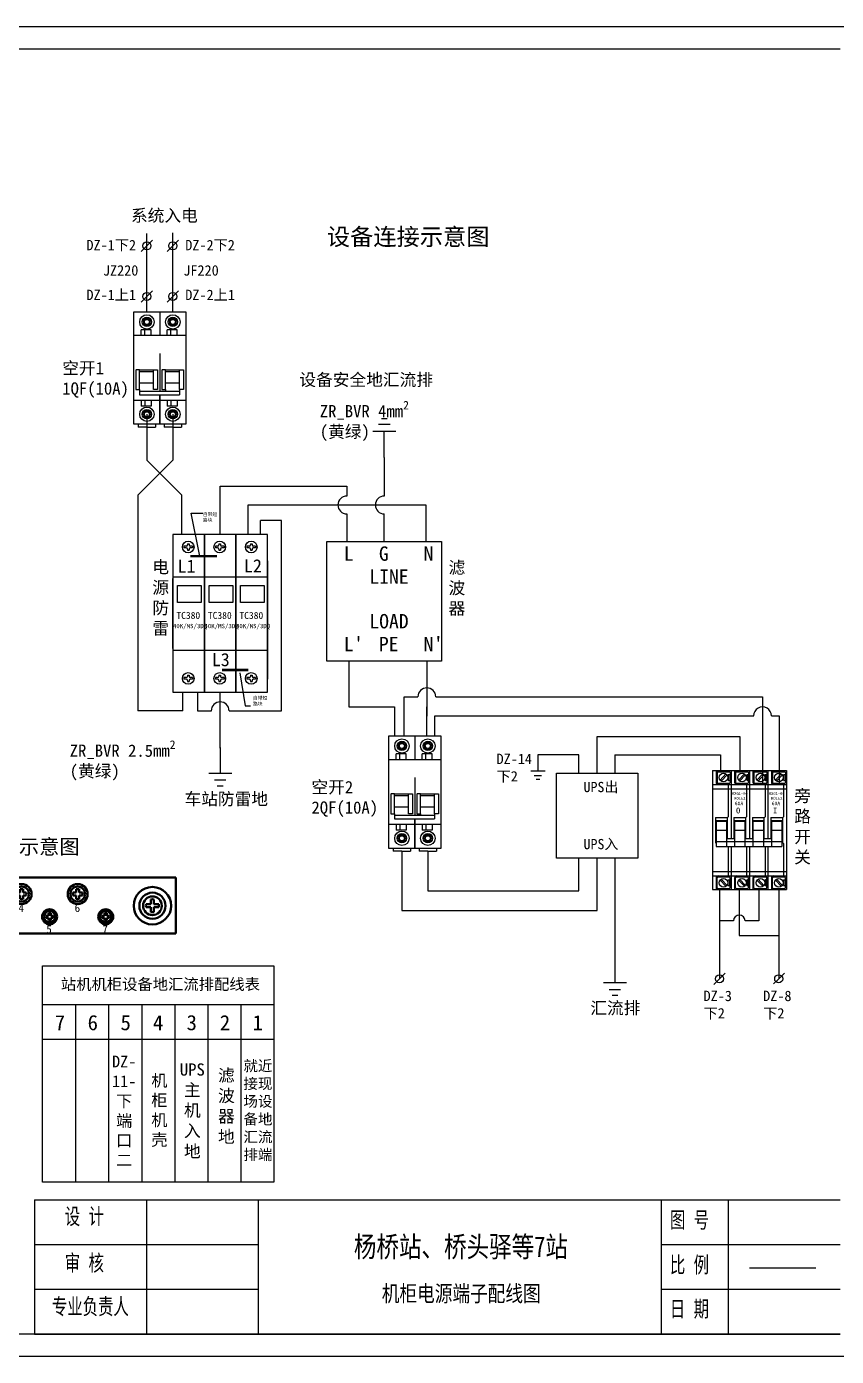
# Model space of a CAD drawing. Extents: x -75138 to 15640, y -12340 to 70479.
# Drawn here: x 9572 to 11382, y -6400 to -3430 of the extents above; entities that cross this region are included whole.
import ezdxf
from ezdxf.enums import TextEntityAlignment as Align

# ---------------------------------------------------------------- set-up
doc = ezdxf.new("R2010")
doc.units = 0
doc.layers.get('0').update_dxf_attribs({"linetype": 'CONTINUOUS'})
for name, color, linetype in [('图层1', 3, 'CONTINUOUS'), ('尺寸线', 3, 'CONTINUOUS'), ('文字', 3, 'CONTINUOUS'), ('轮廓线', 7, 'CONTINUOUS')]:
    doc.layers.add(name, color=color, linetype=linetype)
doc.layers.add('轮廓', color=7, linetype='CONTINUOUS', lineweight=50)
doc.styles.get("Standard").update_dxf_attribs({"font": 'SIMFANG.TTF'})
doc.styles.add('仿宋3.5', font='SIMFANG.TTF', dxfattribs={"width": 0.7, "height": 3.5})
doc.styles.add('黑', font='SIMHEI.TTF')
doc.styles.add('黑体', font='SIMHEI.TTF')
doc.dimstyles.new('ISO-25', dxfattribs={"dimtxt": 2.5, "dimasz": 2.5, "dimexe": 1.25, "dimexo": 0.625, "dimtad": 1, "dimdsep": 46, "dimtxsty": 'Standard', "dimcen": 2.5, "dimadec": 0, "dimazin": 0, "dimtfac": 1, "dimtmove": 0, "dimatfit": 3, "dimfxl": 0, "dimarcsym": 0})
doc.dimstyles.get("Standard").update_dxf_attribs({"dimtxt": 0.18, "dimasz": 0.18, "dimexe": 0.18, "dimexo": 0.0625, "dimgap": 0.09, "dimtad": 0, "dimtih": 1, "dimtoh": 1, "dimdec": 4, "dimzin": 0, "dimdsep": 46, "dimtxsty": 'Standard', "dimcen": 0.09, "dimadec": 0, "dimazin": 0, "dimtfac": 1, "dimtdec": 4, "dimtofl": 0, "dimtmove": 0, "dimatfit": 3, "dimfxl": 0, "dimtolj": 1, "dimtzin": 0, "dimarcsym": 0})

# ---------------------------------------------------------------- blocks, each defined once
blk = doc.blocks.new('2p空开')
h = blk.add_hatch(color=256)
h.paths.add_polyline_path([(10.76, 71), (12.01, 71), (10.87, 71.5), (11.6, 72.5), (10.37, 72.37), (10.5, 73.6), (9.5, 72.87), (9, 74.01), (9, 72.76, -0.414214)])
h.paths.add_polyline_path([(8.5, 72.87), (7.5, 73.6), (7.63, 72.37), (6.4, 72.5), (7.13, 71.5), (5.99, 71), (7.24, 71, -0.414214), (9, 72.76), (9, 74.01)])
h.paths.add_polyline_path([(7.24, 71), (5.99, 71), (7.13, 70.5), (6.4, 69.5), (7.63, 69.63), (7.5, 68.4), (8.5, 69.13), (9, 67.99), (9, 69.24, -0.414214)])
h.paths.add_polyline_path([(9, 69.24), (9, 67.99), (9.5, 69.13), (10.5, 68.4), (10.37, 69.63), (11.6, 69.5), (10.87, 70.5), (12.01, 71), (10.76, 71, -0.414214)])
h = blk.add_hatch(color=256)
h.paths.add_polyline_path([(28.76, 71), (30.01, 71), (28.87, 71.5), (29.6, 72.5), (28.37, 72.37), (28.5, 73.6), (27.5, 72.87), (27, 74.01), (27, 72.76, -0.414214)])
h.paths.add_polyline_path([(26.5, 72.87), (25.5, 73.6), (25.63, 72.37), (24.4, 72.5), (25.13, 71.5), (23.99, 71), (25.24, 71, -0.414214), (27, 72.76), (27, 74.01)])
h.paths.add_polyline_path([(25.24, 71), (23.99, 71), (25.13, 70.5), (24.4, 69.5), (25.63, 69.63), (25.5, 68.4), (26.5, 69.13), (27, 67.99), (27, 69.24, -0.414214)])
h.paths.add_polyline_path([(27, 69.24), (27, 67.99), (27.5, 69.13), (28.5, 68.4), (28.37, 69.63), (29.6, 69.5), (28.87, 70.5), (30.01, 71), (28.76, 71, -0.414214)])
h = blk.add_hatch(color=256)
h.paths.add_polyline_path([(10.76, 7), (12.01, 7), (10.87, 6.5), (11.6, 5.5), (10.37, 5.63), (10.5, 4.4), (9.5, 5.13), (9, 3.99), (9, 5.24, 0.414214)])
h.paths.add_polyline_path([(8.5, 5.13), (7.5, 4.4), (7.63, 5.63), (6.4, 5.5), (7.13, 6.5), (5.99, 7), (7.24, 7, 0.414214), (9, 5.24), (9, 3.99)])
h.paths.add_polyline_path([(7.24, 7), (5.99, 7), (7.13, 7.5), (6.4, 8.5), (7.63, 8.37), (7.5, 9.6), (8.5, 8.87), (9, 10.01), (9, 8.76, 0.414214)])
h.paths.add_polyline_path([(9, 8.76), (9, 10.01), (9.5, 8.87), (10.5, 9.6), (10.37, 8.37), (11.6, 8.5), (10.87, 7.5), (12.01, 7), (10.76, 7, 0.414214)])
h = blk.add_hatch(color=256)
h.paths.add_polyline_path([(28.76, 7), (30.01, 7), (28.87, 6.5), (29.6, 5.5), (28.37, 5.63), (28.5, 4.4), (27.5, 5.13), (27, 3.99), (27, 5.24, 0.414214)])
h.paths.add_polyline_path([(26.5, 5.13), (25.5, 4.4), (25.63, 5.63), (24.4, 5.5), (25.13, 6.5), (23.99, 7), (25.24, 7, 0.414214), (27, 5.24), (27, 3.99)])
h.paths.add_polyline_path([(25.24, 7), (23.99, 7), (25.13, 7.5), (24.4, 8.5), (25.63, 8.37), (25.5, 9.6), (26.5, 8.87), (27, 10.01), (27, 8.76, 0.414214)])
h.paths.add_polyline_path([(27, 8.76), (27, 10.01), (27.5, 8.87), (28.5, 9.6), (28.37, 8.37), (29.6, 8.5), (28.87, 7.5), (30.01, 7), (28.76, 7, 0.414214)])
for p, q in [((0, 78), (18, 78)), ((0, 0), (0, 78)), ((18, 78), (36, 78)), ((18, 78), (18, 61.5)), ((36, 78), (36, 0)), ((12, 65.5), (5, 65.5)), ((5, 61.5), (5, 65.5)), ((7.5, 61.5), (7.5, 65.5)), ((10.37, 69.63), (10.5, 68.4)), ((12, 61.5), (12, 65.5)), ((30, 65.5), (23, 65.5)), ((23, 61.5), (23, 65.5)), ((25.5, 61.5), (25.5, 65.5)), ((28.37, 69.63), (28.5, 68.4)), ((30, 61.5), (30, 65.5)), ((18, 61.5), (0, 61.5)), ((36, 61.5), (18, 61.5)), ((18, 49.11), (18, 22.98)), ((3.83, 37.79), (1.35, 37.79)), ((1.35, 37.61), (1.35, 24.03)), ((3.83, 24.03), (3.83, 37.79)), ((3.83, 37.79), (16.32, 37.79)), ((13.65, 24.03), (13.65, 37.79)), ((16.32, 37.79), (16.32, 24.03)), ((21.83, 37.79), (19.35, 37.79)), ((19.35, 37.61), (19.35, 24.03)), ((21.83, 37.79), (34.32, 37.79)), ((21.83, 24.03), (21.83, 37.79)), ((31.65, 24.03), (31.65, 37.79)), ((34.32, 37.79), (34.32, 24.03)), ((3.83, 36.63), (13.65, 36.63)), ((3.83, 28.82), (13.65, 28.82)), ((21.83, 36.63), (31.65, 36.63)), ((21.83, 28.82), (31.65, 28.82)), ((1.35, 24.03), (3.83, 24.03)), ((3.83, 24.03), (3.83, 20.48)), ((3.83, 22.98), (18, 22.98)), ((3.83, 20.48), (18, 20.48)), ((16.32, 24.03), (13.65, 24.03)), ((18, 22.98), (31.65, 22.98)), ((18, 20.48), (31.65, 20.48)), ((18, 0), (18, 20.48)), ((18, 20.48), (18, 0)), ((19.35, 24.03), (21.83, 24.03)), ((21.83, 24.03), (21.83, 22.98)), ((34.32, 24.03), (31.65, 24.03)), ((31.65, 24.03), (31.65, 20.48)), ((18, 16.5), (0, 16.5)), ((5, 16.5), (5, 12.5)), ((12, 12.5), (5, 12.5)), ((7.5, 16.5), (7.5, 12.5)), ((10.37, 8.37), (10.5, 9.6)), ((12, 16.5), (12, 12.5)), ((36, 16.5), (18, 16.5)), ((23, 16.5), (23, 12.5)), ((30, 12.5), (23, 12.5)), ((25.5, 16.5), (25.5, 12.5)), ((28.37, 8.37), (28.5, 9.6)), ((30, 16.5), (30, 12.5)), ((18, 0), (0, 0)), ((3, 0), (3, -2)), ((15, 0), (15, -2)), ((36, 0), (18, 0)), ((21, 0), (21, -2)), ((33, 0), (33, -2)), ((9, -2), (3, -2)), ((9, -2), (15, -2)), ((27, -2), (21, -2)), ((27, -2), (33, -2))]:
    blk.add_line(p, q)
for centre, radius in [((9, 71), 5), ((9, 71), 3.25), ((27, 71), 5), ((27, 71), 3.25), ((9, 71), 1.76), ((27, 71), 1.76), ((9, 7), 5), ((9, 7), 3.25), ((27, 7), 5), ((27, 7), 3.25), ((9, 7), 1.76), ((27, 7), 1.76)]:
    blk.add_circle(centre, radius)
at = {"layer": '尺寸线'}
for p, q in [((8.5, 72.87), (9, 74.01)), ((9, 74.01), (9.5, 72.87)), ((26.5, 72.87), (27, 74.01)), ((27, 74.01), (27.5, 72.87)), ((5.99, 71), (7.13, 71.5)), ((7.13, 70.5), (5.99, 71)), ((6.4, 72.5), (7.63, 72.37)), ((7.13, 71.5), (6.4, 72.5)), ((6.4, 69.5), (7.13, 70.5)), ((7.63, 69.63), (6.4, 69.5)), ((7.5, 73.6), (8.5, 72.87)), ((7.63, 72.37), (7.5, 73.6)), ((7.5, 68.4), (7.63, 69.63)), ((8.5, 69.13), (7.5, 68.4)), ((9, 67.99), (8.5, 69.13)), ((9.5, 69.13), (9, 67.99)), ((9.5, 72.87), (10.5, 73.6)), ((10.5, 68.4), (9.5, 69.13)), ((10.5, 73.6), (10.37, 72.37)), ((10.37, 72.37), (11.6, 72.5)), ((11.6, 69.5), (10.37, 69.63)), ((11.6, 72.5), (10.87, 71.5)), ((10.87, 71.5), (12.01, 71)), ((12.01, 71), (10.87, 70.5)), ((10.87, 70.5), (11.6, 69.5)), ((23.99, 71), (25.13, 71.5)), ((25.13, 70.5), (23.99, 71)), ((25.13, 71.5), (24.4, 72.5)), ((24.4, 72.5), (25.63, 72.37)), ((24.4, 69.5), (25.13, 70.5)), ((25.63, 69.63), (24.4, 69.5)), ((25.63, 72.37), (25.5, 73.6)), ((25.5, 73.6), (26.5, 72.87)), ((25.5, 68.4), (25.63, 69.63)), ((26.5, 69.13), (25.5, 68.4)), ((27, 67.99), (26.5, 69.13)), ((27.5, 69.13), (27, 67.99)), ((27.5, 72.87), (28.5, 73.6)), ((28.5, 68.4), (27.5, 69.13)), ((28.5, 73.6), (28.37, 72.37)), ((28.37, 72.37), (29.6, 72.5)), ((29.6, 69.5), (28.37, 69.63)), ((29.6, 72.5), (28.87, 71.5)), ((28.87, 71.5), (30.01, 71)), ((30.01, 71), (28.87, 70.5)), ((28.87, 70.5), (29.6, 69.5)), ((8.5, 8.87), (7.5, 9.6)), ((7.5, 9.6), (7.63, 8.37)), ((9, 10.01), (8.5, 8.87)), ((9.5, 8.87), (9, 10.01)), ((10.5, 9.6), (9.5, 8.87)), ((25.5, 9.6), (25.63, 8.37)), ((26.5, 8.87), (25.5, 9.6)), ((27, 10.01), (26.5, 8.87)), ((27.5, 8.87), (27, 10.01)), ((28.5, 9.6), (27.5, 8.87)), ((7.13, 7.5), (5.99, 7)), ((5.99, 7), (7.13, 6.5)), ((7.63, 8.37), (6.4, 8.5)), ((6.4, 8.5), (7.13, 7.5)), ((7.13, 6.5), (6.4, 5.5)), ((6.4, 5.5), (7.63, 5.63)), ((7.63, 5.63), (7.5, 4.4)), ((7.5, 4.4), (8.5, 5.13)), ((8.5, 5.13), (9, 3.99)), ((9, 3.99), (9.5, 5.13)), ((9.5, 5.13), (10.5, 4.4)), ((11.6, 8.5), (10.37, 8.37)), ((10.5, 4.4), (10.37, 5.63)), ((10.37, 5.63), (11.6, 5.5)), ((10.87, 7.5), (11.6, 8.5)), ((12.01, 7), (10.87, 7.5)), ((10.87, 6.5), (12.01, 7)), ((11.6, 5.5), (10.87, 6.5)), ((25.13, 7.5), (23.99, 7)), ((23.99, 7), (25.13, 6.5)), ((24.4, 8.5), (25.13, 7.5)), ((25.63, 8.37), (24.4, 8.5)), ((25.13, 6.5), (24.4, 5.5)), ((24.4, 5.5), (25.63, 5.63)), ((25.63, 5.63), (25.5, 4.4)), ((25.5, 4.4), (26.5, 5.13)), ((26.5, 5.13), (27, 3.99)), ((27, 3.99), (27.5, 5.13)), ((27.5, 5.13), (28.5, 4.4)), ((29.6, 8.5), (28.37, 8.37)), ((28.37, 5.63), (29.6, 5.5)), ((28.5, 4.4), (28.37, 5.63)), ((28.87, 7.5), (29.6, 8.5)), ((30.01, 7), (28.87, 7.5)), ((28.87, 6.5), (30.01, 7)), ((29.6, 5.5), (28.87, 6.5))]:
    blk.add_line(p, q, dxfattribs=at)
blk = doc.blocks.new('GND')
at = {"color": 7}
for points in [[(0, 4.5), (0, 0)], [(2, 0), (-2, 0)], [(1, -1.19), (-1, -1.19)], [(0.5, -2.21), (-0.5, -2.21)]]:
    blk.add_lwpolyline(points, dxfattribs=at)
blk = doc.blocks.new('GLKG')
for p, q in [((0, 41.25), (0, -41.25)), ((0, 41.25), (51.2, 41.25)), ((2.4, 41.25), (2.4, 33.25)), ((3.1, 40), (3.1, 33)), ((3.6, 40.5), (11.6, 40.5)), ((5.2, 34.7), (9.27, 38.99)), ((5.93, 34.01), (10, 38.3)), ((10.9, 38.3), (10.9, 34.7)), ((11.1, 38.5), (12.1, 38.5)), ((11.9, 38.5), (11.9, 34.5)), ((12.1, 40), (12.1, 33)), ((12.8, 41.25), (12.8, -5.85)), ((15.2, 41.25), (15.2, 33.25)), ((15.9, 40), (15.9, 33)), ((16.4, 40.5), (24.4, 40.5)), ((18, 34.7), (22.07, 38.99)), ((18.73, 34.01), (22.8, 38.3)), ((23.7, 38.3), (23.7, 34.7)), ((23.9, 38.5), (24.9, 38.5)), ((24.7, 38.5), (24.7, 34.5)), ((24.9, 40), (24.9, 33)), ((25.6, 41.25), (25.6, -5.85)), ((28, 41.25), (28, 33.25)), ((28.7, 40), (28.7, 33)), ((29.2, 40.5), (37.2, 40.5)), ((30.8, 34.7), (34.87, 38.99)), ((31.53, 34.01), (35.6, 38.3)), ((36.5, 38.3), (36.5, 34.7)), ((36.7, 38.5), (37.7, 38.5)), ((37.5, 38.5), (37.5, 34.5)), ((37.7, 40), (37.7, 33)), ((38.4, 41.25), (38.4, -5.85)), ((40.8, 41.25), (40.8, 33.25)), ((41.5, 40), (41.5, 33)), ((42, 40.5), (50, 40.5)), ((43.6, 34.7), (47.67, 38.99)), ((44.33, 34.01), (48.4, 38.3)), ((49.3, 38.3), (49.3, 34.7)), ((49.5, 38.5), (50.5, 38.5)), ((50.3, 38.5), (50.3, 34.5)), ((50.5, 40), (50.5, 33)), ((51.2, 41.25), (51.2, -41.25)), ((0, 31.75), (51.2, 31.75)), ((0, 28.75), (51.2, 28.75)), ((3.6, 32.5), (11.6, 32.5)), ((10.8, 31.75), (10.8, 9.25)), ((11.1, 34.5), (12.1, 34.5)), ((16.4, 32.5), (24.4, 32.5)), ((23.6, 31.75), (23.6, 9.25)), ((23.9, 34.5), (24.9, 34.5)), ((29.2, 32.5), (37.2, 32.5)), ((36.4, 31.75), (36.4, 9.25)), ((36.7, 34.5), (37.7, 34.5)), ((42, 32.5), (50, 32.5)), ((49.2, 31.75), (49.2, 9.25)), ((49.5, 34.5), (50.5, 34.5)), ((10.3, 8.75), (10.8, 9.25)), ((23.1, 8.75), (23.6, 9.25)), ((35.9, 8.75), (36.4, 9.25)), ((48.7, 8.75), (49.2, 9.25)), ((2, 8.75), (10.3, 8.75)), ((2, 8.75), (2, -8.75)), ((2, 6.75), (10, 6.75)), ((2.4, 6.25), (2.4, -11.25)), ((2.4, 6.25), (9.6, 6.25)), ((2.4, 0), (9.6, 0)), ((9.6, 6.25), (9.6, -11.25)), ((10, 8.75), (10, -5.85)), ((14.8, 8.75), (14.8, -5.85)), ((14.8, 8.75), (23.1, 8.75)), ((14.8, 6.75), (22.8, 6.75)), ((15.2, 6.25), (15.2, -11.25)), ((15.2, 6.25), (22.4, 6.25)), ((15.2, 0), (22.4, 0)), ((22.4, 6.25), (22.4, -11.25)), ((22.8, 8.75), (22.8, -5.85)), ((27.6, 8.75), (27.6, -5.85)), ((27.6, 8.75), (35.9, 8.75)), ((27.6, 6.75), (35.6, 6.75)), ((28, 6.25), (28, -11.25)), ((28, 6.25), (35.2, 6.25)), ((28, 0), (35.2, 0)), ((35.2, 6.25), (35.2, -11.25)), ((35.6, 8.75), (35.6, -5.85)), ((40.4, 8.75), (40.4, -5.85)), ((40.4, 8.75), (48.7, 8.75)), ((40.4, 6.75), (48.4, 6.75)), ((40.8, 6.25), (40.8, -11.25)), ((40.8, 6.25), (48, 6.25)), ((40.8, 0), (48, 0)), ((48, 6.25), (48, -11.25)), ((48.4, 8.75), (48.4, -8.75)), ((2, -8.75), (2.4, -8.75)), ((2.4, -7.85), (48, -7.85)), ((9.6, -5.85), (15.2, -5.85)), ((22.4, -5.85), (28, -5.85)), ((35.2, -5.85), (40.8, -5.85)), ((48, -8.75), (48.7, -8.75)), ((48.7, -8.75), (49.2, -9.25)), ((2.4, -11.25), (48, -11.25)), ((10.8, -11.25), (10.8, -31.75)), ((12.8, -11.25), (12.8, -41.25)), ((23.6, -11.25), (23.6, -31.75)), ((25.6, -11.25), (25.6, -41.25)), ((36.4, -11.25), (36.4, -31.75)), ((38.4, -11.25), (38.4, -41.25)), ((49.2, -9.25), (49.2, -31.75)), ((0, -28.75), (51.2, -28.75)), ((0, -31.75), (51.2, -31.75)), ((2.4, -33.25), (2.4, -41.25)), ((3.1, -40), (3.1, -33)), ((3.6, -32.5), (11.6, -32.5)), ((5.2, -34.7), (9.27, -38.99)), ((5.93, -34.01), (10, -38.3)), ((10.9, -38.3), (10.9, -34.7)), ((11.1, -34.5), (12.1, -34.5)), ((11.9, -38.5), (11.9, -34.5)), ((12.1, -40), (12.1, -33)), ((15.2, -33.25), (15.2, -41.25)), ((15.9, -40), (15.9, -33)), ((16.4, -32.5), (24.4, -32.5)), ((18, -34.7), (22.07, -38.99)), ((18.73, -34.01), (22.8, -38.3)), ((23.7, -38.3), (23.7, -34.7)), ((23.9, -34.5), (24.9, -34.5)), ((24.7, -38.5), (24.7, -34.5)), ((24.9, -40), (24.9, -33)), ((28, -33.25), (28, -41.25)), ((28.7, -40), (28.7, -33)), ((29.2, -32.5), (37.2, -32.5)), ((30.8, -34.7), (34.87, -38.99)), ((31.53, -34.01), (35.6, -38.3)), ((36.5, -38.3), (36.5, -34.7)), ((36.7, -34.5), (37.7, -34.5)), ((37.5, -38.5), (37.5, -34.5)), ((37.7, -40), (37.7, -33)), ((40.8, -33.25), (40.8, -41.25)), ((41.5, -40), (41.5, -33)), ((42, -32.5), (50, -32.5)), ((43.6, -34.7), (47.67, -38.99)), ((44.33, -34.01), (48.4, -38.3)), ((49.3, -38.3), (49.3, -34.7)), ((49.5, -34.5), (50.5, -34.5)), ((50.3, -38.5), (50.3, -34.5)), ((50.5, -40), (50.5, -33)), ((0, -41.25), (51.2, -41.25)), ((3.6, -40.5), (11.6, -40.5)), ((11.1, -38.5), (12.1, -38.5)), ((16.4, -40.5), (24.4, -40.5)), ((23.9, -38.5), (24.9, -38.5)), ((29.2, -40.5), (37.2, -40.5)), ((36.7, -38.5), (37.7, -38.5)), ((42, -40.5), (50, -40.5)), ((49.5, -38.5), (50.5, -38.5))]:
    blk.add_line(p, q)
for centre in [(7.6, 36.5), (20.4, 36.5), (33.2, 36.5), (46, 36.5), (7.6, -36.5), (20.4, -36.5), (33.2, -36.5), (46, -36.5)]:
    blk.add_circle(centre, 3)
for centre, radius, start, end in [((3.6, 40), 0.5, 90, 180), ((11.1, 38.3), 0.2, 90, 180), ((11.6, 40), 0.5, 360, 90), ((16.4, 40), 0.5, 90, 180), ((23.9, 38.3), 0.2, 90, 180), ((24.4, 40), 0.5, 360, 90), ((29.2, 40), 0.5, 90, 180), ((36.7, 38.3), 0.2, 90, 180), ((37.2, 40), 0.5, 360, 90), ((42, 40), 0.5, 90, 180), ((49.5, 38.3), 0.2, 90, 180), ((50, 40), 0.5, 360, 90), ((3.9, 33.25), 1.5, 180, 270), ((3.6, 33), 0.5, 180, 270), ((11.1, 34.7), 0.2, 180, 270), ((11.6, 33), 0.5, 270, 360), ((16.7, 33.25), 1.5, 180, 270), ((16.4, 33), 0.5, 180, 270), ((23.9, 34.7), 0.2, 180, 270), ((24.4, 33), 0.5, 270, 360), ((29.5, 33.25), 1.5, 180, 270), ((29.2, 33), 0.5, 180, 270), ((36.7, 34.7), 0.2, 180, 270), ((37.2, 33), 0.5, 270, 360), ((42.3, 33.25), 1.5, 180, 270), ((42, 33), 0.5, 180, 270), ((49.5, 34.7), 0.2, 180, 270), ((50, 33), 0.5, 270, 360), ((3.9, -33.25), 1.5, 90, 180), ((3.6, -33), 0.5, 90, 180), ((11.1, -34.7), 0.2, 90, 180), ((11.6, -33), 0.5, 0, 90), ((16.7, -33.25), 1.5, 90, 180), ((16.4, -33), 0.5, 90, 180), ((23.9, -34.7), 0.2, 90, 180), ((24.4, -33), 0.5, 0, 90), ((29.5, -33.25), 1.5, 90, 180), ((29.2, -33), 0.5, 90, 180), ((36.7, -34.7), 0.2, 90, 180), ((37.2, -33), 0.5, 0, 90), ((42.3, -33.25), 1.5, 90, 180), ((42, -33), 0.5, 90, 180), ((49.5, -34.7), 0.2, 90, 180), ((50, -33), 0.5, 0, 90), ((3.6, -40), 0.5, 180, 270), ((11.1, -38.3), 0.2, 180, 270), ((11.6, -40), 0.5, 270, 0), ((16.4, -40), 0.5, 180, 270), ((23.9, -38.3), 0.2, 180, 270), ((24.4, -40), 0.5, 270, 0), ((29.2, -40), 0.5, 180, 270), ((36.7, -38.3), 0.2, 180, 270), ((37.2, -40), 0.5, 270, 0), ((42, -40), 0.5, 180, 270), ((49.5, -38.3), 0.2, 180, 270), ((50, -40), 0.5, 270, 0)]:
    blk.add_arc(centre, radius, start, end)
at = {"char_height": 2.5, "attachment_point": 1}
for s, insert, width in [('{\\fSimHei|b0|i0|c134|p2;\\H0.8x;KXG1-60\\P KOLE2\\P\\H1.25x; 60A\\P\\H1.6x; O}', (13.43, 26.42), 18.7778), ('{\\fSimHei|b0|i0|c134|p2;\\H0.8x;KXG1-60\\P KOLE2\\P\\H1.25x; 60A\\P\\H1.6x; I}', (39.03, 26.42), 9.6174)]:
    blk.add_mtext(s, dxfattribs=dict(at, insert=insert, width=width))
blk = doc.blocks.new('铁创防雷器')
for p, q in [((5979.27, -4464.41), (5966.83, -4464.41)), ((5966.83, -4464.41), (5966.83, -4526.61)), ((5991.71, -4464.41), (5979.27, -4464.41)), ((5979.27, -4526.61), (5979.27, -4464.41)), ((5979.27, -4464.41), (5979.27, -4526.61)), ((6004.15, -4464.41), (5991.71, -4464.41)), ((5991.71, -4526.61), (5991.71, -4464.41)), ((5991.71, -4464.41), (5991.71, -4526.61)), ((6004.15, -4526.61), (6004.15, -4464.41)), ((5972.04, -4469.02), (5971.15, -4469.02)), ((5971.15, -4469.02), (5971.15, -4469.65)), ((5972.04, -4469.65), (5971.15, -4469.65)), ((5972.54, -4468.07), (5972.54, -4468.52)), ((5972.54, -4468.07), (5973.18, -4468.07)), ((5972.54, -4470.15), (5972.54, -4470.6)), ((5973.18, -4468.07), (5973.18, -4468.52)), ((5973.18, -4470.15), (5973.18, -4470.6)), ((5974.57, -4469.02), (5973.68, -4469.02)), ((5974.57, -4469.65), (5973.68, -4469.65)), ((5974.57, -4469.02), (5974.57, -4469.65)), ((5984.48, -4469.02), (5983.59, -4469.02)), ((5983.59, -4469.02), (5983.59, -4469.65)), ((5984.48, -4469.65), (5983.59, -4469.65)), ((5984.98, -4468.07), (5984.98, -4468.52)), ((5984.98, -4468.07), (5985.62, -4468.07)), ((5984.98, -4470.15), (5984.98, -4470.6)), ((5985.62, -4468.07), (5985.62, -4468.52)), ((5985.62, -4470.15), (5985.62, -4470.6)), ((5987.01, -4469.02), (5986.12, -4469.02)), ((5987.01, -4469.65), (5986.12, -4469.65)), ((5987.01, -4469.02), (5987.01, -4469.65)), ((5996.92, -4469.02), (5996.03, -4469.02)), ((5996.03, -4469.02), (5996.03, -4469.65)), ((5996.92, -4469.65), (5996.03, -4469.65)), ((5997.42, -4468.07), (5997.42, -4468.52)), ((5997.42, -4468.07), (5998.06, -4468.07)), ((5997.42, -4470.15), (5997.42, -4470.6)), ((5998.06, -4468.07), (5998.06, -4468.52)), ((5998.06, -4470.15), (5998.06, -4470.6)), ((5999.45, -4469.02), (5998.56, -4469.02)), ((5999.45, -4469.65), (5998.56, -4469.65)), ((5999.45, -4469.02), (5999.45, -4469.65)), ((5972.54, -4470.6), (5973.18, -4470.6)), ((5984.98, -4470.6), (5985.62, -4470.6)), ((5997.42, -4470.6), (5998.06, -4470.6)), ((6004.15, -4474.77), (6004.15, -4521.42)), ((5966.83, -4481.04), (5979.27, -4481.04)), ((5966.83, -4481.7), (5966.83, -4509.34)), ((5979.27, -4481.04), (5991.71, -4481.04)), ((5991.71, -4481.04), (6004.15, -4481.04)), ((5966.83, -4509.98), (5979.27, -4509.98)), ((5979.27, -4509.98), (5991.71, -4509.98)), ((5991.71, -4509.98), (6004.15, -4509.98)), ((5972.04, -4520.88), (5971.15, -4520.88)), ((5971.15, -4520.88), (5971.15, -4521.51)), ((5972.04, -4521.51), (5971.15, -4521.51)), ((5972.54, -4519.93), (5972.54, -4520.38)), ((5972.54, -4519.93), (5973.18, -4519.93)), ((5972.54, -4522.01), (5972.54, -4522.46)), ((5972.54, -4522.46), (5973.18, -4522.46)), ((5973.18, -4519.93), (5973.18, -4520.38)), ((5973.18, -4522.01), (5973.18, -4522.46)), ((5974.57, -4520.88), (5973.68, -4520.88)), ((5974.57, -4521.51), (5973.68, -4521.51)), ((5974.57, -4520.88), (5974.57, -4521.51)), ((5984.48, -4520.88), (5983.59, -4520.88)), ((5983.59, -4520.88), (5983.59, -4521.51)), ((5984.48, -4521.51), (5983.59, -4521.51)), ((5984.98, -4519.93), (5984.98, -4520.38)), ((5984.98, -4519.93), (5985.62, -4519.93)), ((5984.98, -4522.01), (5984.98, -4522.46)), ((5984.98, -4522.46), (5985.62, -4522.46)), ((5985.62, -4519.93), (5985.62, -4520.38)), ((5985.62, -4522.01), (5985.62, -4522.46)), ((5987.01, -4520.88), (5986.12, -4520.88)), ((5987.01, -4521.51), (5986.12, -4521.51)), ((5987.01, -4520.88), (5987.01, -4521.51)), ((5996.92, -4520.88), (5996.03, -4520.88)), ((5996.03, -4520.88), (5996.03, -4521.51)), ((5996.92, -4521.51), (5996.03, -4521.51)), ((5997.42, -4519.93), (5997.42, -4520.38)), ((5997.42, -4519.93), (5998.06, -4519.93)), ((5997.42, -4522.01), (5997.42, -4522.46)), ((5997.42, -4522.46), (5998.06, -4522.46)), ((5998.06, -4519.93), (5998.06, -4520.38)), ((5998.06, -4522.01), (5998.06, -4522.46)), ((5999.45, -4520.88), (5998.56, -4520.88)), ((5999.45, -4521.51), (5998.56, -4521.51)), ((5999.45, -4520.88), (5999.45, -4521.51)), ((5966.83, -4526.61), (5979.27, -4526.61)), ((5979.27, -4526.61), (5991.71, -4526.61)), ((5991.71, -4526.61), (6004.15, -4526.61))]:
    blk.add_line(p, q)
at = {"color": 0, "linetype": 'Continuous'}
for p, q in [((5966.83, -4509.34), (5966.83, -4481.7)), ((5966.83, -4508.65), (5966.83, -4481.7)), ((6004.15, -4481.68), (6004.15, -4509.33)), ((6004.15, -4481.68), (6004.15, -4509.33))]:
    blk.add_line(p, q, dxfattribs=at)
at = {"color": 5, "const_width": 1}
for points in [[(5973.76, -4472.97), (5984.2, -4472.97)], [(5986.2, -4517.83), (5996.64, -4517.83)]]:
    blk.add_lwpolyline(points, dxfattribs=at)
for points in [[(5968.64, -4484.59), (5977.99, -4484.59), (5977.99, -4491.18), (5968.64, -4491.18)], [(5981.08, -4484.59), (5990.43, -4484.59), (5990.43, -4491.18), (5981.08, -4491.18)], [(5993.52, -4484.59), (6002.87, -4484.59), (6002.87, -4491.18), (5993.52, -4491.18)]]:
    blk.add_lwpolyline(points, close=True)
for centre in [(5972.86, -4469.34), (5985.3, -4469.34), (5997.74, -4469.34), (5972.86, -4521.19), (5985.3, -4521.19), (5997.74, -4521.19)]:
    blk.add_circle(centre, 2.29)
for centre, start, end in [((5972.04, -4468.52), 270, 0), ((5972.04, -4470.15), 0, 90), ((5973.68, -4468.52), 180, 270), ((5973.68, -4470.15), 90, 180), ((5984.48, -4468.52), 270, 0), ((5984.48, -4470.15), 0, 90), ((5986.12, -4468.52), 180, 270), ((5986.12, -4470.15), 90, 180), ((5996.92, -4468.52), 270, 0), ((5996.92, -4470.15), 0, 90), ((5998.56, -4468.52), 180, 270), ((5998.56, -4470.15), 90, 180), ((5972.04, -4520.38), 270, 0), ((5972.04, -4522.01), 0, 90), ((5973.68, -4520.38), 180, 270), ((5973.68, -4522.01), 90, 180), ((5984.48, -4520.38), 270, 0), ((5984.48, -4522.01), 0, 90), ((5986.12, -4520.38), 180, 270), ((5986.12, -4522.01), 90, 180), ((5996.92, -4520.38), 270, 0), ((5996.92, -4522.01), 0, 90), ((5998.56, -4520.38), 180, 270), ((5998.56, -4522.01), 90, 180)]:
    blk.add_arc(centre, 0.5, start, end)
at = {"char_height": 5.183, "width": 1.7596, "attachment_point": 1, "style": '黑'}
for s, insert in [('L1', (5968.7, -4474.31)), ('L2', (5994.9, -4474.17)), ('L3', (5982.19, -4511.18))]:
    blk.add_mtext(s, dxfattribs=dict(at, insert=insert))
at = {"layer": '轮廓', "style": '黑'}
for p in [(5966.31, -4497.71), (5978.75, -4497.71), (5991.19, -4497.71)]:
    blk.add_text(' TC380', height=2.764, dxfattribs=at).set_placement(p)
at = {"layer": '轮廓', "color": 7, "style": '黑'}
for p in [(5966.82, -4501.38), (5979.26, -4501.38), (5991.7, -4501.38)]:
    blk.add_text('40K/MS/3DQ', height=1.728, dxfattribs=at).set_placement(p)
blk = doc.blocks.new('汇流排')
at = {"layer": '轮廓'}
for p, q in [((68.9, 12.53), (0, 12.53)), ((0, 12.53), (0, 0)), ((68.9, 0), (68.9, 12.53)), ((3.8, 6.6), (4.89, 6.6)), ((4.89, 6.6), (4.89, 7.69)), ((5.55, 6.6), (5.55, 7.69)), ((5.55, 6.6), (6.64, 6.6)), ((62.26, 6.55), (63.35, 6.55)), ((63.35, 6.55), (63.35, 7.64)), ((64.01, 6.55), (64.01, 7.64)), ((64.01, 6.55), (65.1, 6.55)), ((3.8, 5.93), (4.89, 5.93)), ((4.89, 4.84), (4.89, 5.93)), ((5.55, 5.93), (6.64, 5.93)), ((5.55, 4.84), (5.55, 5.93)), ((62.26, 5.89), (63.35, 5.89)), ((63.35, 4.8), (63.35, 5.89)), ((64.01, 5.89), (65.1, 5.89)), ((64.01, 4.8), (64.01, 5.89)), ((68.9, 0), (0, 0))]:
    blk.add_line(p, q, dxfattribs=at)
at = {"layer": '轮廓', "color": 0}
for p, q in [((20.86, 9.16), (21.59, 9.16)), ((22.26, 9.16), (22.98, 9.16)), ((33.39, 9.16), (34.12, 9.16)), ((34.78, 9.16), (35.51, 9.16)), ((45.91, 9.16), (46.64, 9.16)), ((47.31, 9.16), (48.04, 9.16)), ((20.86, 8.49), (21.59, 8.49)), ((22.26, 8.49), (22.98, 8.49)), ((33.39, 8.49), (34.12, 8.49)), ((34.78, 8.49), (35.51, 8.49)), ((45.91, 8.49), (46.64, 8.49)), ((47.31, 8.49), (48.04, 8.49)), ((14.86, 4), (15.41, 4)), ((14.86, 3.5), (15.41, 3.5)), ((15.91, 4), (16.46, 4)), ((15.91, 3.5), (16.46, 3.5)), ((27.39, 4), (27.94, 4)), ((27.39, 3.5), (27.94, 3.5)), ((28.44, 4), (28.98, 4)), ((28.44, 3.5), (28.98, 3.5)), ((39.92, 4), (40.46, 4)), ((39.92, 3.5), (40.46, 3.5)), ((40.96, 4), (41.51, 4)), ((40.96, 3.5), (41.51, 3.5)), ((52.44, 4), (52.99, 4)), ((52.44, 3.5), (52.99, 3.5)), ((53.49, 4), (54.04, 4)), ((53.49, 3.5), (54.04, 3.5))]:
    blk.add_line(p, q, dxfattribs=at)
at = {"layer": '轮廓', "color": 0, "ltscale": 0.1}
for p, q in [((21.59, 9.16), (21.59, 9.89)), ((22.26, 9.16), (22.26, 9.89)), ((34.12, 9.16), (34.12, 9.89)), ((34.78, 9.16), (34.78, 9.89)), ((46.64, 9.16), (46.64, 9.89)), ((47.31, 9.16), (47.31, 9.89)), ((21.59, 7.76), (21.59, 8.49)), ((22.26, 7.76), (22.26, 8.49)), ((34.12, 7.76), (34.12, 8.49)), ((34.78, 7.76), (34.78, 8.49)), ((46.64, 7.76), (46.64, 8.49)), ((47.31, 7.76), (47.31, 8.49)), ((15.41, 4), (15.41, 4.55)), ((15.41, 2.96), (15.41, 3.5)), ((15.91, 4), (15.91, 4.55)), ((15.91, 2.96), (15.91, 3.5)), ((27.94, 4), (27.94, 4.55)), ((27.94, 2.96), (27.94, 3.5)), ((28.44, 4), (28.44, 4.55)), ((28.44, 2.96), (28.44, 3.5)), ((40.46, 4), (40.46, 4.55)), ((40.46, 2.96), (40.46, 3.5)), ((40.96, 4), (40.96, 4.55)), ((40.96, 2.96), (40.96, 3.5)), ((52.99, 4), (52.99, 4.55)), ((52.99, 2.96), (52.99, 3.5)), ((53.49, 4), (53.49, 4.55)), ((53.49, 2.96), (53.49, 3.5))]:
    blk.add_line(p, q, dxfattribs=at)
at = {"layer": '轮廓'}
for centre, radius in [((5.22, 6.26), 4.18), ((5.22, 6.26), 2.92), ((21.92, 8.83), 2.23), ((21.92, 8.83), 1.67), ((34.45, 8.83), 2.23), ((34.45, 8.83), 1.67), ((46.98, 8.83), 2.23), ((46.98, 8.83), 1.67), ((63.68, 6.22), 4.18), ((63.68, 6.22), 2.92), ((5.22, 6.26), 2.09), ((63.68, 6.22), 2.09)]:
    blk.add_circle(centre, radius, dxfattribs=at)
at = {"layer": '轮廓', "color": 0}
for centre, radius in [((15.66, 3.75), 1.67), ((15.66, 3.75), 1.25), ((28.19, 3.75), 1.67), ((28.19, 3.75), 1.25), ((40.71, 3.75), 1.67), ((40.71, 3.75), 1.25), ((53.24, 3.75), 1.67), ((53.24, 3.75), 1.25)]:
    blk.add_circle(centre, radius, dxfattribs=at)
for centre, radius, start, end in [((21.92, 8.83), 1.11, 162.5424, 197.4576), ((21.92, 8.83), 1.11, 72.5424, 107.4576), ((21.92, 8.83), 1.11, 342.5424, 17.4576), ((34.45, 8.83), 1.11, 162.5424, 197.4576), ((34.45, 8.83), 1.11, 72.5424, 107.4576), ((34.45, 8.83), 1.11, 342.5424, 17.4576), ((46.98, 8.83), 1.11, 162.5424, 197.4576), ((46.98, 8.83), 1.11, 72.5424, 107.4576), ((46.98, 8.83), 1.11, 342.5424, 17.4576), ((21.92, 8.83), 1.11, 252.5424, 287.4576), ((34.45, 8.83), 1.11, 252.5424, 287.4576), ((46.98, 8.83), 1.11, 252.5424, 287.4576), ((15.66, 3.75), 0.835, 162.5424, 197.4576), ((15.66, 3.75), 0.835, 72.5424, 107.4576), ((15.66, 3.75), 0.835, 342.5424, 17.4576), ((28.19, 3.75), 0.835, 162.5424, 197.4576), ((28.19, 3.75), 0.835, 72.5424, 107.4576), ((28.19, 3.75), 0.835, 342.5424, 17.4576), ((40.71, 3.75), 0.835, 162.5424, 197.4576), ((40.71, 3.75), 0.835, 72.5424, 107.4576), ((40.71, 3.75), 0.835, 342.5424, 17.4576), ((53.24, 3.75), 0.835, 162.5424, 197.4576), ((53.24, 3.75), 0.835, 72.5424, 107.4576), ((53.24, 3.75), 0.835, 342.5424, 17.4576), ((15.66, 3.75), 0.835, 252.5424, 287.4576), ((28.19, 3.75), 0.835, 252.5424, 287.4576), ((40.71, 3.75), 0.835, 252.5424, 287.4576), ((53.24, 3.75), 0.835, 252.5424, 287.4576)]:
    blk.add_arc(centre, radius, start, end, dxfattribs=at)
at = {"layer": '轮廓'}
for centre, start, end in [((5.22, 6.26), 166.787, 193.213), ((5.22, 6.26), 76.787, 103.213), ((5.22, 6.26), 346.787, 13.213), ((63.68, 6.22), 166.787, 193.213), ((63.68, 6.22), 76.787, 103.213), ((63.68, 6.22), 346.787, 13.213), ((5.22, 6.26), 256.787, 283.213), ((63.68, 6.22), 256.787, 283.213)]:
    blk.add_arc(centre, 1.46, start, end, dxfattribs=at)
at = {"layer": '文字', "color": 0, "style": '黑'}
for s, p in [('2', (21.24, 4.82)), ('4', (33.77, 4.82)), ('6', (46.3, 4.82)), ('1', (14.92, 0.07)), ('3', (27.44, 0.07)), ('5', (39.97, 0.07)), ('7', (52.5, 0.07))]:
    blk.add_text(s, height=1.82, dxfattribs=at).set_placement(p)
blk = doc.blocks.new('图框')
for p, q in [((3441.05, 1456.74), (3861.05, 1456.74)), ((3676.05, 1194.74), (3676.05, 1164.74)), ((3676.05, 1194.74), (3856.05, 1194.74)), ((3676.05, 1194.74), (3676.05, 1184.74)), ((3701.05, 1194.74), (3701.05, 1164.74)), ((3726.05, 1194.74), (3726.05, 1164.74)), ((3816.05, 1194.74), (3816.05, 1164.74)), ((3831.05, 1194.74), (3831.05, 1164.74)), ((3726.05, 1192.74), (3726.05, 1164.74)), ((3676.05, 1184.74), (3726.05, 1184.74)), ((3816.05, 1184.74), (3856.05, 1184.74)), ((3835.82, 1179.5), (3850.65, 1179.5)), ((3676.05, 1174.74), (3726.05, 1174.74)), ((3816.05, 1174.74), (3856.05, 1174.74)), ((3676.05, 1164.74), (3856.05, 1164.74)), ((3861.05, 1159.74), (3441.05, 1159.74))]:
    blk.add_line(p, q)
at = {"color": 1, "lineweight": -3}
for p, q in [((3466.05, 1451.74), (3856.05, 1451.74)), ((3856.05, 1164.74), (3466.05, 1164.74))]:
    blk.add_line(p, q, dxfattribs=at)
at = {"style": '仿宋3.5', "width": 0.8}
for tag, p in [('车站站名', (3771.33, 1184.32)), ('图纸名称', (3771.41, 1173.86))]:
    blk.add_attdef(tag, text='', height=4, dxfattribs=at).set_placement(p, align=Align.MIDDLE)
at = {"layer": '图层1', "color": 0, "char_height": 3.6, "attachment_point": 1, "style": '仿宋3.5'}
for s, insert, width in [('设{\\fU+FFB7ￂￋￎ_GB|b0|i0|c134|p49;  }计', (3682.82, 1192.82), 12.0636), ('图{\\fU+FFB7ￂￋￎ_GB|b0|i0|c134|p49;  }号', (3818.04, 1192.02), 12.0636), ('审{\\fU+FFB7ￂￋￎ_GB|b0|i0|c134|p49;  }核', (3682.82, 1182.42), 12.0636), ('比{\\fU+FFB7ￂￋￎ_GB|b0|i0|c134|p49;  }例', (3818.04, 1182.01), 12.0636), ('专业负责人', (3679.94, 1172.7), 21.4091), ('日{\\fU+FFB7ￂￋￎ_GB|b0|i0|c134|p49;  }期', (3818.04, 1172.17), 12.0636)]:
    blk.add_mtext(s, dxfattribs=dict(at, insert=insert, width=width))

msp = doc.modelspace()

# ---------------------------------------------------------------- linework, layer by layer
for p, q in [((9899.1, -4066.4, -68.3), (9899.1, -3890.5, -68.3)), ((9828.3, -3932.4, -68.3), (9841.1, -3919.6, -68.3)), ((9841.1, -4066.4, -68.3), (9841.1, -3892, -68.3)), ((9841.1, -3919.6, -68.3), (9854, -3906.8, -68.3)), ((9886.3, -3932.4, -68.3), (9899.1, -3919.6, -68.3)), ((9899.1, -3919.6, -68.3), (9911.9, -3906.8, -68.3)), ((9828.3, -4045.4, -68.3), (9841.1, -4032.6, -68.3)), ((9841.1, -4032.6, -68.3), (9854, -4019.8, -68.3)), ((9886.3, -4045.4, -68.3), (9899.1, -4032.6, -68.3)), ((9899.1, -4032.6, -68.3), (9911.9, -4019.8, -68.3)), ((10371.6, -4392.2), (10371.6, -4478.5)), ((9820.8, -4476.8, 23.1), (9899.1, -4398.4, 23.1)), ((9919.5, -4476.8, 23.1), (9841.1, -4398.4, 23.1)), ((9820.8, -4476.8), (9820.8, -4958.1)), ((9919.5, -4564.4), (9919.5, -4476.8)), ((10005, -4456.5), (10287.9, -4456.5)), ((10005, -4564.4), (10005, -4456.5)), ((10287.9, -4456.5), (10287.9, -4478.5)), ((10067.5, -4564.4), (10067.5, -4498.4)), ((10067.5, -4498.4), (10464.4, -4498.4)), ((10464.4, -4498.4), (10464.4, -4579.9)), ((10094.9, -4564.4), (10094.9, -4532.9)), ((10142, -4532.9), (10094.9, -4532.9)), ((10142, -4958.1), (10142, -4532.9)), ((10287.9, -4518.2), (10287.9, -4579.9)), ((10371.6, -4579.9), (10371.6, -4518.2)), ((10292.5, -4847.5), (10292.5, -4949)), ((10466.7, -4847.5), (10466.7, -4970.3)), ((9921.2, -4958.1, -13541.9), (9921.2, -4916.5)), ((9954.3, -4916.5), (9954.3, -4958.1)), ((10005, -5041.6), (10005, -4916.5)), ((10415.9, -5014.1, -13596.2), (10415.9, -4926.8, -13596.2)), ((10415.9, -4926.8, -13596.2), (10446.8, -4926.8, -13596.2)), ((10486.5, -4926.8, -13596.2), (11217, -4926.8, -13596.2)), ((11217, -4926.8, -13596.2), (11217, -5120.9, -13596.2)), ((9921.2, -4958.1, -13541.9), (9820.8, -4958.1, -13541.9)), ((9954.3, -4958.1), (9985.2, -4958.1)), ((10024.9, -4958.1), (10142, -4958.1)), ((10292.5, -4949), (10394.6, -4949)), ((10394.6, -4949), (10394.6, -5014.1)), ((10466.7, -5014.1), (10466.7, -4949)), ((10484.5, -5014.1, -13596.2), (10484.5, -4969.4, -13596.2)), ((10484.5, -4969.4, -13596.2), (11197.2, -4969.4, -13596.2)), ((11236.9, -4969.4, -13559.2), (11254.1, -4969.4, -13559.2)), ((11254.1, -4969.4, -13596.2), (11254.1, -5120.5, -13596.2)), ((10847.2, -5015.6), (11166.3, -5015.6)), ((10847.2, -5097.6, -0.1), (10847.2, -5015.6, -0.1)), ((11166.3, -5015.6), (11166.3, -5091.8)), ((10806.7, -5056.7), (10715.1, -5056.7)), ((10806.7, -5097.6, -0.1), (10806.7, -5056.7, -0.1)), ((10887, -5056.7), (11123.1, -5056.7)), ((10887, -5056.7, -0.1), (10887, -5097.6, -0.1)), ((11123.1, -5056.7), (11123.1, -5092.9)), ((10411.1, -5271.7, -0.1), (10411.1, -5403.8, -0.1)), ((10469, -5271.7, -0.1), (10469, -5360.2, -0.1)), ((10806.7, -5360.2, -0.1), (10806.7, -5287.3, -0.1)), ((10847.2, -5403.8, -0.1), (10847.2, -5287.3, -0.1)), ((10887, -5287.3, -0.1), (10887, -5507.7, -0.1)), ((10469, -5360.2, -0.1), (10806.7, -5360.2, -0.1)), ((11120.9, -5357.4), (11120.9, -5556.7)), ((11165, -5357.4), (11165, -5460.3)), ((11209, -5357.4), (11209, -5427.4)), ((11253.1, -5357.4), (11253.1, -5556.7)), ((10411.1, -5403.8, -0.1), (10847.2, -5403.8, -0.1)), ((11152, -5427.4), (11120.9, -5427.4)), ((11209, -5427.4), (11178, -5427.4)), ((11165, -5460.3), (11253.1, -5460.3)), ((11108.1, -5569.5), (11133.8, -5543.8)), ((11253.1, -5556.7), (11265.9, -5543.9)), ((11241.7, -5568.2), (11253.1, -5556.7))]:
    msp.add_line(p, q)
at = {"color": 7}
for p, q in [((10125.2, -5614.8), (9607.8, -5614.8)), ((9681.7, -5614.8), (9681.7, -6010.7)), ((9755.6, -5614.8), (9755.6, -6010.7)), ((9829.5, -5614.8), (9829.5, -6010.7)), ((9903.4, -5614.8), (9903.4, -6010.7)), ((9977.3, -5614.8), (9977.3, -6010.7)), ((10051.3, -5614.8), (10051.3, -6010.7)), ((10125.2, -5692.6), (9607.8, -5692.6))]:
    msp.add_line(p, q, dxfattribs=at)
for points in [[(10243.5, -4579.9), (10499.7, -4579.9), (10499.7, -4847.5), (10243.5, -4847.5)], [(10756.4, -5097.6), (10938, -5097.6), (10938, -5287.3), (10756.4, -5287.3)], [(9607.8, -5527.9), (10125.2, -5527.9), (10125.2, -6010.7), (9607.8, -6010.7)]]:
    msp.add_lwpolyline(points, close=True)
for centre in [(9841.1, -3919.6, -68.3), (9899.1, -3919.6, -68.3), (9841.1, -4032.6, -68.3), (9899.1, -4032.6, -68.3), (11120.9, -5556.7), (11253.1, -5556.7)]:
    msp.add_circle(centre, 9.02)
for centre, radius, start, end in [((10287.9, -4498.4), 19.9, 90, 270), ((10371.6, -4498.4), 19.9, 90, 270), ((10466.7, -4926.8, -37), 19.9, 0, 180), ((10005, -4958.1), 19.9, 0, 180), ((11217, -4969.3, -13596.2), 19.9, 359.6315, 180.3825), ((11165, -5427.4), 13, 0, 180)]:
    msp.add_arc(centre, radius, start, end)
at = {"layer": '轮廓线'}
for p, q in [((9841.1, -4295.6, -31.3), (9841.1, -4398.4, -31.3)), ((9899.1, -4295.6, 23.1), (9899.1, -4398.4, 23.1))]:
    msp.add_line(p, q, dxfattribs=at)

# ---------------------------------------------------------------- block references
ref = msp.add_blockref('图框', (-27172.3, -17998), dxfattribs=dict(xscale=10.00048635606578, yscale=10.00048635606578, zscale=10.00048635606581))
ref.add_attrib('车站站名', '杨桥站、桥头驿等7站', dxfattribs={"height": 46.16, "style": '仿宋3.5', "width": 0.8}).set_placement((10542.9, -6154.2), align=Align.MIDDLE)
ref.add_attrib('图纸名称', '机柜电源端子配线图', dxfattribs={"height": 36.14, "style": '仿宋3.5', "width": 0.8}).set_placement((10543.6, -6258.9), align=Align.MIDDLE)
for name, p, xscale, yscale, zscale in [('2p空开', (9812.2, -4318.2, -68.3), 3.220060102189656, 3.220060102198757, 3.220060102194557), ('铁创防雷器', (-23878.1, 20708.1), 5.660876142758569, 5.660876142758569, 5.660876142755962), ('2p空开', (10382.1, -5265.3, -0.1), 3.220060102189656, 3.220060102198757, 3.220060102194557), ('GND', (10005, -5098), 12.88024040877683, 12.88024040877683, 12.88024040877823), ('GND', (10715.1, -5093.3), 8.137149023490604, 8.137149023490604, 8.137149023487979), ('GLKG', (11105.4, -5224.6), 3.220060102189656, 3.220060102198757, 3.220060102194557), ('汇流排', (9216.4, -5455.7), 10.0055698898505, 10.0055698898505, 10.0055698898505), ('GND', (10887, -5565.7, -0.1), 12.88024040877683, 12.88024040877683, 12.88024040877823)]:
    msp.add_blockref(name, p, dxfattribs=dict(xscale=xscale, yscale=yscale, zscale=zscale))
at = {"xscale": -12.88024040877683, "yscale": 12.88024040877683, "zscale": 12.88024040877823, "rotation": 180}
msp.add_blockref('GND', (10371.6, -4334.3), dxfattribs=at)

# ---------------------------------------------------------------- texts
at = {"attachment_point": 1, "style": '黑体'}
for s, insert, char_height, width in [('\\pt228.411;设备连接示意图', (10243.3, -3880.3), 38.069, 792.099), ('L', (10281.2, -4590.9), 32.2, 146.149), ('G', (10359.7, -4590.9), 32.2, 146.149), ('N', (10459.5, -4590.9), 32.2, 146.149), ('LINE', (10338.4, -4642.2), 32.2, 146.149), ('LOAD', (10338.4, -4741.9), 32.2, 146.149), ("L'", (10281.2, -4792.9), 32.2, 146.149), ('PE', (10359.7, -4792.9), 32.2, 146.149), ("N'", (10459.5, -4792.9), 32.2, 146.149), ('UPS出', (10817, -5116.9), 22.83, 103.604), ('UPS入', (10817, -5244.4), 22.83, 103.604)]:
    msp.add_mtext(s, dxfattribs=dict(at, insert=insert, char_height=char_height, width=width))
at = {"insert": (9966.2, -4515.6), "char_height": 6.347, "attachment_point": 1, "style": '黑体'}
msp.add_mtext('{\\H1.2x;自带短\\P路块}', dxfattribs=at)
at = {"color": 7, "insert": (10078.2, -4925.9), "char_height": 7.62, "attachment_point": 1, "style": '黑体'}
msp.add_mtext('自带短\\P路块', dxfattribs=at)
at = {"color": 7, "attachment_point": 5, "style": '黑体'}
for s, insert, char_height, width in [('\\pt51.5166;站机机柜设备地汇流排配线表', (9871.4, -5570.2), 25.085, 496.882), ('\\pt50.0356;7', (9646.9, -5654.8), 34.11, 39.091), ('\\pt50.0356;6', (9720.3, -5654.8), 34.11, 39.091), ('\\pt50.0356;5', (9793.8, -5654.8), 34.11, 39.091), ('\\pt50.0356;4', (9866.2, -5654.8), 34.11, 39.091), ('\\pt50.0356;3', (9941.4, -5654.8), 34.11, 39.091), ('\\pt50.0356;2', (10015.7, -5654.8), 34.11, 39.091), ('\\pt50.0356;1', (10088.9, -5654.8), 34.11, 39.091), ('\\pt50.0356;DZ-\\P11-\\P\\ptz;下端口二', (9790.4, -5851.6), 26.446, 60.462), ('就近接现场设备地\\P\\pt50.0356;汇流排端', (10089.3, -5851.6), 23.801, 94.323), ('机柜机壳', (9869.1, -5851.6), 26.45, 60.462)]:
    msp.add_mtext(s, dxfattribs=dict(at, insert=insert, char_height=char_height, width=width))
at = {"layer": '尺寸线', "insert": (9805.6, -3838.1, -68.3), "char_height": 27.37, "width": 189.056, "attachment_point": 1, "style": '黑体'}
msp.add_mtext('系统入电', dxfattribs=at)
at = {"layer": '文字', "attachment_point": 1}
for s, insert, char_height, width, style in [('DZ-1下2', (9706.1, -3906.3, 13528), 23.26, 124.234, '黑体'), ('DZ-2下2', (9927, -3906.3, 13528), 23.26, 124.234, '黑体'), ('JZ220', (9743, -3962.8, 13528), 23.26, 124.234, '黑体'), ('JF220', (9922.6, -3962.8, 13528), 23.26, 124.234, '黑体'), ('DZ-1上1', (9706.1, -4017.5, 13528), 23.26, 124.234, '黑体'), ('DZ-2上1', (9927, -4017.5, 13528), 23.26, 124.234, '黑体'), ('空开1\\P1QF(10A)', (9652, -4178.9, 13528), 27.37, 379.501, '黑体'), ('\\pt207.119;设备安全地汇流排', (10181.9, -4204.9), 27.371, 379.501, '黑体'), ('\\A1;\\pt207.119;ZR_BVR 4mm{\\H0.7x;\\S2^ ;}\\P(黄绿)', (10227.5, -4265.9), 27.371, 379.501, '黑体'), ('电\\P源\\P防\\P雷', (9853.3, -4623.2), 27.4, 78.383, '黑体'), ('滤波器', (10515.3, -4624.3), 27.37, 27.371, '黑'), ('\\A1;\\pt207.119;ZR_BVR 2.5mm{\\H0.7x;\\S2^ ;}\\P(黄绿)', (9668.7, -5024.1), 27.371, 379.501, '黑体'), ('DZ-14\\P下2', (10622.6, -5053.9), 23.26, 124.234, '黑体'), ('车站防雷地', (9925.2, -5141.1), 27.37, 379.501, '黑'), ('空开2\\P2QF(10A)', (10208.9, -5114.8), 27.37, 379.501, '黑体'), ('旁路开关', (11287.7, -5134.4), 27.37, 27.371, '黑'), ('汇流排示意图', (9419.4, -5245.1), 33.18, 460.034, '黑'), ('DZ-3\\P下2', (11085.2, -5583.2), 23.26, 124.234, '黑体'), ('DZ-8\\P下2', (11218.4, -5583.2), 23.26, 124.234, '黑体'), ('\\pt207.119;汇流排', (10832.1, -5608.1), 27.371, 379.501, '黑体')]:
    msp.add_mtext(s, dxfattribs=dict(at, insert=insert, char_height=char_height, width=width, style=style))
at = {"layer": '文字', "color": 0, "width": 55.443, "attachment_point": 5, "style": '黑'}
for s, insert, char_height in [('UPS\\P主机\\P入地', (9942.7, -5851.6), 27.37), ('\\pt50.0356;滤波器地', (10018.8, -5841.8), 27.371)]:
    msp.add_mtext(s, dxfattribs=dict(at, insert=insert, char_height=char_height))

# ---------------------------------------------------------------- leaders
at = {"annotation_type": 0, "has_hookline": 1, "hookline_direction": 0, "text_width": 30.5}
msp.add_leader([(9959.6, -4612.9), (9940.4, -4516.7), (9966.1, -4516.7)], dimstyle='Standard', override={"dimasz": 1.5, "dimgap": 0.09, "dimtad": 0}, dxfattribs=at)
at = {"color": 7}
msp.add_leader([(10048.8, -4873.6), (10060.9, -4947), (10072.6, -4947)], dimstyle='ISO-25', override={"dimasz": 1.5, "dimgap": 0.625, "dimtad": 0}, dxfattribs=at)

doc.saveas('drawing.dxf')
